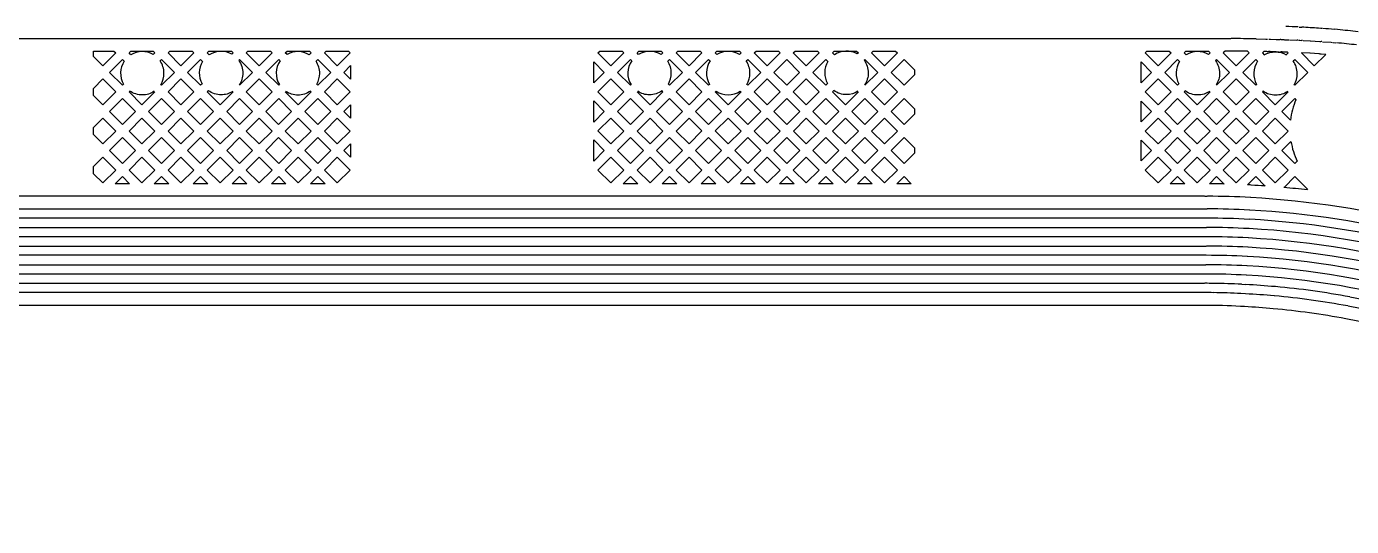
# Model space of a CAD drawing. Extents: x 1548 to 1929, y -174 to 95.
# Drawn here: x 1728.64 to 1739.48, y 43.31 to 47.4 of the extents above; entities that cross this region are included whole.
import ezdxf

# ---------------------------------------------------------------- set-up
doc = ezdxf.new("R2010")
doc.units = 0
doc.layers.add('gbr-dxf_layer0', color=7, linetype='Continuous')

msp = doc.modelspace()

# ---------------------------------------------------------------- linework, layer by layer
at = {"layer": 'gbr-dxf_layer0'}
for p, q in [((1739.089, 47.395), (1739.074, 47.396)), ((1739.24, 47.386), (1739.231, 47.386)), ((1739.365, 47.376), (1739.342, 47.378)), ((1738.701, 47.3), (1738.778, 47.298)), ((1738.78, 47.298), (1738.788, 47.298)), ((1738.792, 47.298), (1738.797, 47.298)), ((1738.803, 47.298), (1738.815, 47.298)), ((1738.818, 47.298), (1738.863, 47.296)), ((1738.943, 47.293), (1738.968, 47.293)), ((1738.974, 47.292), (1739.033, 47.29)), ((1739.072, 47.288), (1739.079, 47.288)), ((1739.086, 47.287), (1739.143, 47.284)), ((1739.146, 47.284), (1739.22, 47.279)), ((1739.223, 47.279), (1739.23, 47.278)), ((1739.242, 47.277), (1739.314, 47.272)), ((1739.315, 47.272), (1739.326, 47.271)), ((1739.329, 47.27), (1739.352, 47.268)), ((1738.788, 47.197), (1738.776, 47.197)), ((1739.073, 47.186), (1739.071, 47.186)), ((1739.14, 47.182), (1739.079, 47.186)), ((1739.212, 47.178), (1739.142, 47.182)), ((1739.219, 47.177), (1739.212, 47.178)), ((1739.27, 47.173), (1739.232, 47.176)), ((1731.238, 47.026), (1731.293, 47.081)), ((1731.293, 47.081), (1731.293, 46.971)), ((1733.281, 46.939), (1733.281, 47.113)), ((1737.759, 46.941), (1737.759, 47.111)), ((1731.293, 46.971), (1731.238, 47.026)), ((1731.238, 46.706), (1731.293, 46.761)), ((1731.293, 46.761), (1731.293, 46.652)), ((1733.281, 46.619), (1733.281, 46.794)), ((1737.759, 46.621), (1737.759, 46.791)), ((1731.293, 46.652), (1731.238, 46.706)), ((1738.981, 46.636), (1738.911, 46.706)), ((1731.238, 46.387), (1731.293, 46.441)), ((1731.293, 46.441), (1731.293, 46.332)), ((1733.281, 46.299), (1733.281, 46.474)), ((1737.759, 46.302), (1737.759, 46.472)), ((1738.911, 46.387), (1738.985, 46.461)), ((1731.293, 46.332), (1731.238, 46.387)), ((1729.485, 46.113), (1729.366, 46.113)), ((1729.805, 46.113), (1729.686, 46.113)), ((1730.125, 46.113), (1730.005, 46.113)), ((1730.445, 46.113), (1730.325, 46.113)), ((1730.764, 46.113), (1730.645, 46.113)), ((1731.084, 46.113), (1730.965, 46.113)), ((1733.642, 46.113), (1733.522, 46.113)), ((1733.961, 46.113), (1733.842, 46.113)), ((1734.281, 46.113), (1734.161, 46.113)), ((1734.601, 46.113), (1734.481, 46.113)), ((1734.92, 46.113), (1734.801, 46.113)), ((1735.24, 46.113), (1735.121, 46.113)), ((1735.56, 46.113), (1735.44, 46.113)), ((1735.879, 46.113), (1735.76, 46.113)), ((1738.117, 46.113), (1737.998, 46.113)), ((1738.277, 46.012), (1711.306, 46.012)), ((1711.306, 45.91), (1738.28, 45.91)), ((1738.281, 45.91), (1738.299, 45.91)), ((1711.304, 45.757), (1738.278, 45.757)), ((1738.279, 45.833), (1711.306, 45.833)), ((1738.298, 45.833), (1738.28, 45.833)), ((1738.28, 45.757), (1738.294, 45.757)), ((1738.28, 45.681), (1711.305, 45.681)), ((1738.295, 45.681), (1738.282, 45.681)), ((1711.368, 45.605), (1738.28, 45.605)), ((1738.279, 45.529), (1711.371, 45.529)), ((1738.29, 45.529), (1738.28, 45.529)), ((1738.282, 45.605), (1738.292, 45.605)), ((1711.668, 45.452), (1738.281, 45.452)), ((1738.282, 45.452), (1738.288, 45.452)), ((1738.279, 45.376), (1711.67, 45.376)), ((1738.286, 45.376), (1738.28, 45.376)), ((1738.28, 45.224), (1711.731, 45.224)), ((1711.732, 45.3), (1738.278, 45.3)), ((1738.612, 45.214), (1738.576, 45.216)), ((1738.582, 45.292), (1738.613, 45.29))]:
    msp.add_line(p, q, dxfattribs=at)
at = {"layer": 'gbr-dxf_layer0', "linetype": 'Continuous'}
for points in [[(1710.999, 47.194, -0.133293), (1711.181, 47.292, -0.064905), (1711.194, 47.293), (1711.271, 47.293, -0.156639), (1711.301, 47.302), (1738.494, 47.302)], [(1738.904, 47.295, -0.030535), (1738.91, 47.295, 0.010023), (1738.941, 47.293)], [(1738.431, 47.186), (1738.537, 47.08), (1738.643, 47.186), (1738.629, 47.199, 0.002661), (1738.499, 47.2)], [(1738.751, 47.186), (1738.767, 47.169, -0.134936), (1738.858, 47.194, -0.131712), (1738.947, 47.17), (1738.963, 47.186), (1738.957, 47.191), (1738.938, 47.192)], [(1738.937, 47.192, -0.008724), (1738.906, 47.193), (1738.898, 47.193)], [(1730.377, 47.124, -0.158077), (1730.411, 47.02, -0.145518), (1730.382, 46.923)], [(1735.493, 47.125, -0.156241), (1735.527, 47.022, -0.148368), (1735.497, 46.923)], [(1738.368, 47.122, -0.156241), (1738.401, 47.019, -0.141404), (1738.373, 46.924)], [(1729.687, 46.871, -0.14794), (1729.589, 46.841, -0.154143), (1729.486, 46.873), (1729.48, 46.866)], [(1730.328, 46.869, -0.141202), (1730.233, 46.842, -0.158074), (1730.129, 46.876), (1730.119, 46.866)], [(1730.758, 46.866), (1730.864, 46.76), (1730.97, 46.866), (1730.964, 46.873, -0.154147), (1730.862, 46.84, -0.148891), (1730.763, 46.87)], [(1733.636, 46.866), (1733.742, 46.76), (1733.848, 46.866), (1733.84, 46.874, -0.153517), (1733.738, 46.842, -0.146516), (1733.641, 46.871)], [(1735.442, 46.871, -0.138334), (1735.349, 46.844, -0.156238), (1735.245, 46.877), (1735.234, 46.866)], [(1738.32, 46.87, -0.145303), (1738.223, 46.841, -0.156238), (1738.12, 46.874), (1738.111, 46.866)], [(1738.959, 46.87, -0.151728), (1738.858, 46.839, -0.154923), (1738.756, 46.871), (1738.751, 46.866)], [(1738.911, 46.706), (1739.017, 46.812), (1739.026, 46.802, 0.07112), (1738.981, 46.636)], [(1738.985, 46.461, 0.069623), (1739.036, 46.299), (1739.017, 46.281), (1738.911, 46.387)], [(1709.664, 43.478), (1709.929, 43.478, 0.414254), (1709.979, 43.528), (1709.979, 43.582, 0.414689), (1709.974, 43.587, -0.414689), (1709.97, 43.591), (1709.97, 43.65, -0.229598), (1709.979, 43.67, 0.110741), (1710.019, 43.71, 0.098354), (1710.07, 43.763, -0.111785), (1710.159, 43.85, 0.079082), (1710.45, 44.06), (1710.498, 44.108, -0.039374), (1710.674, 44.259, 0.039329), (1710.884, 44.437), (1711.453, 45.007, -0.198753), (1711.731, 45.122), (1738.28, 45.122, -0.013224), (1738.571, 45.114)], [(1738.572, 45.114), (1738.606, 45.112, -0.009252), (1738.84, 45.095, -0.023533), (1739.433, 45.013, -0.125686), (1742.29, 43.684, -0.02208), (1742.708, 43.31)]]:
    msp.add_lwpolyline(points, format="xyb", dxfattribs=at)
for points in [[(1729.189, 47.157), (1729.189, 47.2), (1729.357, 47.2), (1729.372, 47.186), (1729.266, 47.08)], [(1729.799, 47.186), (1729.814, 47.2), (1729.997, 47.2), (1730.011, 47.186), (1729.905, 47.08)], [(1730.439, 47.186), (1730.453, 47.2), (1730.636, 47.2), (1730.651, 47.186), (1730.545, 47.08)], [(1731.078, 47.186), (1731.093, 47.2), (1731.276, 47.2), (1731.29, 47.186), (1731.184, 47.08)], [(1733.316, 47.186), (1733.33, 47.2), (1733.514, 47.2), (1733.528, 47.186), (1733.422, 47.08)], [(1733.955, 47.186), (1733.97, 47.2), (1734.153, 47.2), (1734.167, 47.186), (1734.061, 47.08)], [(1734.595, 47.186), (1734.609, 47.2), (1734.792, 47.2), (1734.807, 47.186), (1734.701, 47.08)], [(1734.914, 47.186), (1734.929, 47.2), (1735.112, 47.2), (1735.126, 47.186), (1735.02, 47.08)], [(1735.554, 47.186), (1735.568, 47.2), (1735.751, 47.2), (1735.766, 47.186), (1735.66, 47.08)], [(1737.792, 47.186), (1737.806, 47.2), (1737.989, 47.2), (1738.004, 47.186), (1737.898, 47.08)], [(1734.754, 47.026), (1734.86, 47.132), (1734.966, 47.026), (1734.861, 46.92)], [(1735.714, 47.026), (1735.82, 47.132), (1735.905, 47.047), (1735.905, 47.005), (1735.82, 46.92)], [(1729.189, 46.837), (1729.189, 46.895), (1729.266, 46.972), (1729.372, 46.866), (1729.266, 46.76)], [(1729.799, 46.866), (1729.905, 46.972), (1730.011, 46.866), (1729.905, 46.76)], [(1730.439, 46.866), (1730.545, 46.972), (1730.651, 46.866), (1730.545, 46.76)], [(1731.078, 46.866), (1731.184, 46.972), (1731.29, 46.866), (1731.184, 46.76)], [(1733.316, 46.866), (1733.422, 46.972), (1733.528, 46.866), (1733.422, 46.76)], [(1733.955, 46.866), (1734.061, 46.972), (1734.167, 46.866), (1734.061, 46.76)], [(1734.595, 46.866), (1734.701, 46.972), (1734.807, 46.866), (1734.701, 46.76)], [(1734.914, 46.866), (1735.02, 46.972), (1735.126, 46.866), (1735.02, 46.76)], [(1735.554, 46.866), (1735.66, 46.972), (1735.766, 46.866), (1735.66, 46.76)], [(1737.792, 46.866), (1737.898, 46.972), (1738.004, 46.866), (1737.898, 46.76)], [(1738.431, 46.866), (1738.537, 46.972), (1738.643, 46.866), (1738.537, 46.76)], [(1729.32, 46.706), (1729.426, 46.812), (1729.532, 46.706), (1729.426, 46.6)], [(1729.639, 46.706), (1729.745, 46.812), (1729.851, 46.706), (1729.745, 46.6)], [(1729.959, 46.706), (1730.065, 46.812), (1730.171, 46.706), (1730.065, 46.6)], [(1730.279, 46.706), (1730.385, 46.812), (1730.491, 46.706), (1730.385, 46.6)], [(1730.598, 46.706), (1730.705, 46.812), (1730.81, 46.706), (1730.704, 46.6)], [(1730.918, 46.706), (1731.024, 46.812), (1731.13, 46.706), (1731.024, 46.6)], [(1733.476, 46.706), (1733.582, 46.812), (1733.688, 46.706), (1733.582, 46.6)], [(1733.796, 46.706), (1733.902, 46.812), (1734.008, 46.706), (1733.902, 46.6)], [(1734.115, 46.706), (1734.221, 46.812), (1734.327, 46.706), (1734.221, 46.6)], [(1734.435, 46.706), (1734.541, 46.812), (1734.647, 46.706), (1734.541, 46.6)], [(1734.755, 46.706), (1734.861, 46.812), (1734.967, 46.706), (1734.861, 46.6)], [(1735.074, 46.706), (1735.18, 46.812), (1735.286, 46.706), (1735.18, 46.6)], [(1735.394, 46.706), (1735.5, 46.812), (1735.606, 46.706), (1735.5, 46.6)], [(1735.714, 46.706), (1735.82, 46.812), (1735.905, 46.727), (1735.905, 46.685), (1735.82, 46.6)], [(1737.952, 46.706), (1738.058, 46.812), (1738.163, 46.706), (1738.057, 46.6)], [(1738.271, 46.706), (1738.377, 46.812), (1738.483, 46.706), (1738.377, 46.6)], [(1738.591, 46.706), (1738.697, 46.812), (1738.803, 46.706), (1738.697, 46.6)], [(1729.189, 46.517), (1729.189, 46.576), (1729.266, 46.652), (1729.372, 46.546), (1729.266, 46.44)], [(1729.48, 46.546), (1729.586, 46.652), (1729.691, 46.546), (1729.586, 46.44)], [(1729.799, 46.546), (1729.905, 46.652), (1730.011, 46.546), (1729.905, 46.44)], [(1730.119, 46.546), (1730.225, 46.652), (1730.331, 46.546), (1730.225, 46.44)], [(1730.439, 46.546), (1730.545, 46.652), (1730.651, 46.546), (1730.545, 46.441)], [(1730.758, 46.546), (1730.864, 46.652), (1730.97, 46.546), (1730.864, 46.44)], [(1731.078, 46.546), (1731.184, 46.652), (1731.29, 46.546), (1731.184, 46.44)], [(1733.316, 46.547), (1733.422, 46.652), (1733.528, 46.546), (1733.422, 46.44)], [(1733.636, 46.546), (1733.742, 46.652), (1733.848, 46.546), (1733.742, 46.44)], [(1733.955, 46.546), (1734.061, 46.652), (1734.167, 46.547), (1734.061, 46.441)], [(1734.275, 46.547), (1734.381, 46.652), (1734.487, 46.546), (1734.381, 46.441)], [(1734.595, 46.546), (1734.701, 46.652), (1734.807, 46.546), (1734.701, 46.44)], [(1734.915, 46.546), (1735.02, 46.652), (1735.126, 46.546), (1735.02, 46.441)], [(1735.234, 46.546), (1735.34, 46.652), (1735.446, 46.546), (1735.34, 46.44)], [(1735.554, 46.546), (1735.66, 46.652), (1735.766, 46.546), (1735.66, 46.44)], [(1737.792, 46.546), (1737.898, 46.652), (1738.004, 46.546), (1737.898, 46.441)], [(1738.111, 46.546), (1738.217, 46.652), (1738.323, 46.546), (1738.217, 46.44)], [(1738.431, 46.546), (1738.537, 46.652), (1738.643, 46.546), (1738.537, 46.44)], [(1738.751, 46.546), (1738.857, 46.652), (1738.963, 46.546), (1738.857, 46.441)], [(1729.32, 46.387), (1729.426, 46.492), (1729.532, 46.387), (1729.426, 46.281)], [(1729.639, 46.387), (1729.745, 46.493), (1729.851, 46.387), (1729.745, 46.281)], [(1729.959, 46.387), (1730.065, 46.493), (1730.171, 46.387), (1730.065, 46.281)], [(1730.279, 46.387), (1730.385, 46.493), (1730.491, 46.387), (1730.385, 46.281)], [(1730.599, 46.387), (1730.704, 46.492), (1730.81, 46.386), (1730.705, 46.281)], [(1730.918, 46.386), (1731.024, 46.493), (1731.13, 46.387), (1731.024, 46.28)], [(1733.476, 46.387), (1733.582, 46.493), (1733.688, 46.387), (1733.582, 46.281)], [(1733.796, 46.387), (1733.902, 46.493), (1734.007, 46.387), (1733.901, 46.281)], [(1734.115, 46.387), (1734.221, 46.493), (1734.327, 46.387), (1734.221, 46.281)], [(1734.435, 46.387), (1734.541, 46.492), (1734.647, 46.386), (1734.541, 46.281)], [(1734.755, 46.386), (1734.861, 46.493), (1734.967, 46.387), (1734.86, 46.281)], [(1735.074, 46.387), (1735.18, 46.493), (1735.286, 46.387), (1735.18, 46.281)], [(1735.394, 46.387), (1735.5, 46.493), (1735.606, 46.387), (1735.5, 46.281)], [(1735.714, 46.387), (1735.82, 46.492), (1735.905, 46.408), (1735.905, 46.366), (1735.82, 46.281)], [(1737.952, 46.387), (1738.057, 46.493), (1738.163, 46.387), (1738.058, 46.281)], [(1738.271, 46.387), (1738.377, 46.492), (1738.483, 46.386), (1738.377, 46.28)], [(1738.591, 46.386), (1738.697, 46.493), (1738.803, 46.387), (1738.697, 46.281)], [(1729.189, 46.197), (1729.189, 46.256), (1729.266, 46.333), (1729.372, 46.227), (1729.266, 46.121)], [(1729.48, 46.227), (1729.586, 46.333), (1729.692, 46.227), (1729.586, 46.121)], [(1729.799, 46.227), (1729.905, 46.333), (1730.011, 46.227), (1729.905, 46.121)], [(1730.119, 46.227), (1730.225, 46.333), (1730.331, 46.227), (1730.225, 46.121)], [(1730.439, 46.227), (1730.545, 46.333), (1730.651, 46.227), (1730.545, 46.121)], [(1730.758, 46.227), (1730.864, 46.333), (1730.97, 46.227), (1730.864, 46.121)], [(1731.078, 46.227), (1731.184, 46.333), (1731.29, 46.227), (1731.184, 46.121)], [(1733.316, 46.227), (1733.422, 46.333), (1733.528, 46.227), (1733.422, 46.121)], [(1733.636, 46.227), (1733.742, 46.333), (1733.848, 46.227), (1733.742, 46.121)], [(1733.955, 46.227), (1734.061, 46.333), (1734.167, 46.227), (1734.061, 46.121)], [(1734.275, 46.227), (1734.381, 46.333), (1734.487, 46.227), (1734.381, 46.121)], [(1734.595, 46.227), (1734.701, 46.333), (1734.807, 46.227), (1734.701, 46.121)], [(1734.914, 46.227), (1735.02, 46.333), (1735.126, 46.227), (1735.02, 46.121)], [(1735.234, 46.227), (1735.34, 46.333), (1735.446, 46.227), (1735.34, 46.121)], [(1735.554, 46.227), (1735.66, 46.333), (1735.766, 46.227), (1735.66, 46.121)], [(1737.792, 46.227), (1737.898, 46.333), (1738.004, 46.227), (1737.898, 46.121)], [(1738.111, 46.227), (1738.217, 46.333), (1738.323, 46.227), (1738.217, 46.121)], [(1738.431, 46.227), (1738.537, 46.333), (1738.643, 46.227), (1738.537, 46.121)], [(1738.751, 46.227), (1738.857, 46.333), (1738.963, 46.227), (1738.857, 46.121)]]:
    msp.add_lwpolyline(points, close=True, dxfattribs=at)
for points in [[(1729.48, 47.186), (1729.494, 47.2), (1729.677, 47.2), (1729.692, 47.186), (1729.678, 47.172, 0.27629), (1729.495, 47.17)], [(1730.119, 47.186), (1730.133, 47.2), (1730.317, 47.2), (1730.331, 47.186), (1730.32, 47.175, 0.279209), (1730.136, 47.169)], [(1730.758, 47.186), (1730.773, 47.2), (1730.956, 47.2), (1730.97, 47.186), (1730.954, 47.17, 0.275293), (1730.773, 47.172)], [(1733.636, 47.186), (1733.65, 47.2), (1733.833, 47.2), (1733.847, 47.186), (1733.832, 47.171, 0.278493), (1733.648, 47.173)], [(1734.275, 47.186), (1734.289, 47.2), (1734.473, 47.2), (1734.487, 47.186), (1734.473, 47.172, 0.280181), (1734.289, 47.172)], [(1735.234, 47.186), (1735.248, 47.2), (1735.432, 47.2), (1735.446, 47.186), (1735.437, 47.177, 0.284184), (1735.25, 47.17)], [(1738.112, 47.186), (1738.126, 47.2), (1738.309, 47.2), (1738.323, 47.186), (1738.311, 47.173, 0.276837), (1738.128, 47.169)], [(1729.32, 47.026), (1729.426, 47.132), (1729.441, 47.117, 0.286), (1729.435, 46.929), (1729.426, 46.92)], [(1729.734, 47.121), (1729.745, 47.132), (1729.851, 47.026), (1729.745, 46.92), (1729.74, 46.925, 0.138762), (1729.766, 47.019, 0.154143)], [(1729.959, 47.026), (1730.065, 47.132), (1730.082, 47.114, 0.274645), (1730.078, 46.933), (1730.065, 46.92)], [(1730.599, 47.026), (1730.705, 47.132), (1730.716, 47.12, 0.298248), (1730.71, 46.926), (1730.705, 46.92)], [(1731.01, 47.117), (1731.024, 47.132), (1731.13, 47.026), (1731.024, 46.92), (1731.016, 46.929, 0.132505), (1731.04, 47.018, 0.148886)], [(1733.476, 47.026), (1733.582, 47.132), (1733.592, 47.121, 0.300127), (1733.587, 46.926), (1733.582, 46.92)], [(1733.887, 47.117), (1733.901, 47.132), (1734.007, 47.026), (1733.902, 46.92), (1733.892, 46.93, 0.133134), (1733.916, 47.02, 0.146516)], [(1734.115, 47.026), (1734.221, 47.132), (1734.234, 47.12, 0.292832), (1734.229, 46.928), (1734.221, 46.92)], [(1734.529, 47.12), (1734.541, 47.132), (1734.647, 47.026), (1734.541, 46.92), (1734.533, 46.928, 0.137392), (1734.559, 47.02, 0.14915)], [(1735.074, 47.026), (1735.18, 47.132), (1735.197, 47.115, 0.273604), (1735.194, 46.934), (1735.18, 46.92)], [(1737.952, 47.026), (1738.058, 47.132), (1738.074, 47.116, 0.280964), (1738.068, 46.931), (1738.058, 46.92)], [(1738.591, 47.026), (1738.697, 47.132), (1738.712, 47.117, 0.289175), (1738.704, 46.927), (1738.697, 46.92)], [(1739.004, 47.119), (1739.017, 47.132), (1739.123, 47.026), (1739.017, 46.92), (1739.011, 46.925, 0.134942), (1739.036, 47.016, 0.154925)], [(1734.275, 46.866), (1734.282, 46.873, 0.305206), (1734.48, 46.873), (1734.487, 46.866), (1734.381, 46.76)]]:
    msp.add_lwpolyline(points, format="xyb", close=True, dxfattribs=at)
for points in [[(1738.497, 47.2), (1738.446, 47.2), (1738.431, 47.186)], [(1738.774, 47.197), (1738.762, 47.197), (1738.751, 47.186)], [(1738.863, 47.195), (1738.814, 47.196), (1738.801, 47.196)], [(1739.07, 47.186), (1739.176, 47.08), (1739.27, 47.173)], [(1730.385, 46.92), (1730.491, 47.026), (1730.385, 47.132), (1730.377, 47.124)], [(1733.281, 47.113), (1733.368, 47.026), (1733.281, 46.939)], [(1735.5, 46.92), (1735.606, 47.026), (1735.5, 47.132), (1735.493, 47.125)], [(1737.759, 47.111), (1737.844, 47.026), (1737.759, 46.941)], [(1738.377, 46.92), (1738.483, 47.026), (1738.377, 47.132), (1738.368, 47.122)], [(1729.48, 46.866), (1729.586, 46.76), (1729.692, 46.866)], [(1730.119, 46.866), (1730.225, 46.76), (1730.331, 46.866)], [(1735.234, 46.866), (1735.34, 46.76), (1735.446, 46.866)], [(1738.111, 46.866), (1738.217, 46.76), (1738.323, 46.866)], [(1738.751, 46.866), (1738.857, 46.76), (1738.963, 46.866)], [(1733.281, 46.794), (1733.368, 46.706), (1733.281, 46.619)], [(1737.759, 46.791), (1737.844, 46.706), (1737.759, 46.621)], [(1733.281, 46.474), (1733.368, 46.387), (1733.281, 46.299)], [(1737.759, 46.472), (1737.844, 46.387), (1737.759, 46.302)], [(1729.366, 46.113), (1729.426, 46.173), (1729.485, 46.113)], [(1729.686, 46.113), (1729.745, 46.173), (1729.805, 46.113)], [(1730.005, 46.113), (1730.065, 46.173), (1730.125, 46.113)], [(1730.325, 46.113), (1730.385, 46.173), (1730.445, 46.113)], [(1730.645, 46.113), (1730.705, 46.173), (1730.764, 46.113)], [(1730.965, 46.113), (1731.024, 46.173), (1731.084, 46.113)], [(1733.522, 46.113), (1733.582, 46.173), (1733.642, 46.113)], [(1733.842, 46.113), (1733.901, 46.173), (1733.961, 46.113)], [(1734.161, 46.113), (1734.221, 46.173), (1734.281, 46.113)], [(1734.481, 46.113), (1734.541, 46.173), (1734.601, 46.113)], [(1734.801, 46.113), (1734.86, 46.173), (1734.92, 46.113)], [(1735.121, 46.113), (1735.18, 46.173), (1735.24, 46.113)], [(1735.44, 46.113), (1735.5, 46.173), (1735.56, 46.113)], [(1735.76, 46.113), (1735.82, 46.173), (1735.879, 46.113)], [(1737.998, 46.113), (1738.058, 46.173), (1738.117, 46.113)], [(1738.318, 46.113), (1738.377, 46.173), (1738.438, 46.112)], [(1738.774, 46.096), (1738.697, 46.173), (1738.629, 46.105)], [(1739.123, 46.067), (1739.017, 46.173), (1738.928, 46.084)]]:
    msp.add_lwpolyline(points, dxfattribs=at)
at = {"layer": 'gbr-dxf_layer0'}
for centre, radius, start, end in [((1738.723, 39.764), 7.64, 87.5951, 88.3457), ((1739.179, 49.365), 1.972, 266.3172, 266.9207), ((1738.688, 39.765), 7.64, 85.9406, 86.9871), ((1738.691, 39.765), 7.64, 85.1218, 85.8353), ((1738.673, 39.767), 7.64, 83.5272, 84.7933), ((1738.488, 34.837), 12.465, 89.0296, 89.9616), ((1738.972, 49.982), 2.688, 267.7491, 268.3765), ((1738.897, 47.244), 0.0508, 83.7184, 89.9991), ((1739.037, 47.239), 0.0508, 85.4159, 89.9859), ((1739.172, 49.365), 2.08, 266.5573, 267.1275), ((1739.233, 47.227), 0.0508, 86.1599, 90.4486), ((1738.67, 39.767), 7.532, 83.5039, 84.7682), ((1738.804, 47.428), 0.232, 266.8474, 268.6331), ((1738.973, 49.982), 2.79, 267.8005, 268.3297), ((1739.229, 47.227), 0.0508, 260.9492, 270.0069), ((1738.3, 39.617), 6.497, 88.7795, 89.8447), ((1738.3, 39.617), 6.497, 86.8336, 87.0994), ((1738.263, 38.762), 7.352, 86.0197, 86.9034), ((1738.263, 38.762), 7.352, 83.3125, 84.8157), ((1738.298, 39.616), 6.395, 89.987, 90.1685), ((1738.3, 39.617), 6.395, 86.8187, 89.9866), ((1738.263, 38.762), 7.25, 63.941, 86.8902), ((1738.299, 39.616), 6.293, 86.8344, 89.9917), ((1738.263, 38.762), 7.148, 63.9396, 86.903), ((1738.295, 39.617), 6.14, 86.7729, 89.9991), ((1738.299, 39.616), 6.217, 86.8126, 90.0011), ((1738.263, 38.762), 6.996, 60.4124, 86.8858), ((1738.263, 38.762), 7.072, 63.9526, 86.884), ((1738.295, 39.617), 6.064, 86.7963, 89.983), ((1738.263, 38.762), 6.919, 60.3994, 86.9065), ((1738.292, 39.617), 5.912, 86.7501, 90.0018), ((1738.292, 39.617), 5.988, 86.7357, 89.9882), ((1738.264, 38.762), 6.843, 60.425, 86.8974), ((1738.288, 39.617), 5.835, 86.6934, 89.9869), ((1738.264, 38.762), 6.69, 60.4278, 86.8997), ((1738.264, 38.762), 6.767, 60.4018, 86.9093), ((1738.288, 39.617), 5.759, 86.7073, 90.0006), ((1738.264, 38.762), 6.614, 60.4041, 86.9122), ((1738.276, 39.617), 5.683, 89.2311, 89.9556), ((1738.276, 39.617), 5.607, 89.2471, 89.9308), ((1738.282, 39.617), 5.607, 87.0011, 89.2879), ((1738.282, 39.617), 5.683, 86.9872, 89.271), ((1738.259, 38.762), 6.462, 84.7697, 86.8527), ((1738.259, 38.762), 6.538, 84.7568, 86.874), ((1738.266, 38.762), 6.538, 79.4236, 84.8018), ((1738.266, 38.762), 6.462, 79.4372, 84.8145), ((1738.26, 38.754), 6.47, 50.7425, 79.3834), ((1738.26, 38.754), 6.546, 50.728, 79.3701)]:
    msp.add_arc(centre, radius, start, end, dxfattribs=at)

doc.saveas('drawing.dxf')
